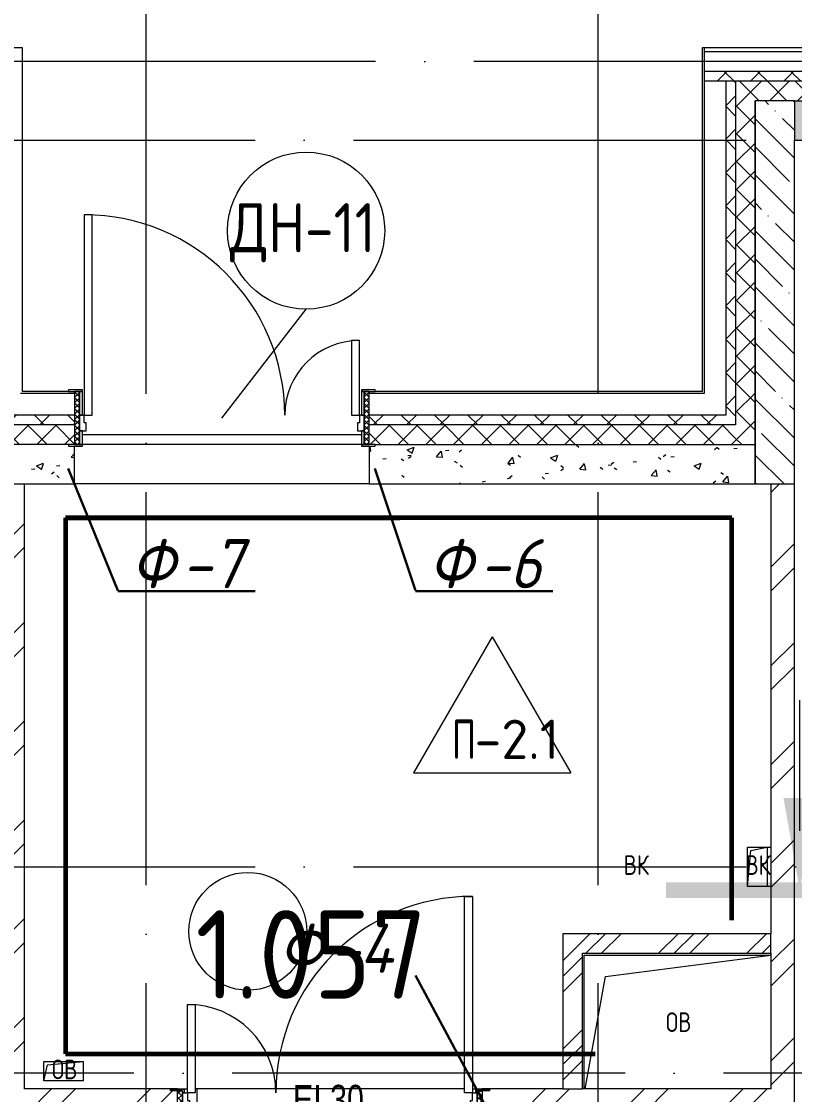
# Model space of a CAD drawing. Header units: millimetres. Extents: x -592259 to 288321, y -552984 to 293768.
# Drawn here: x 130553 to 134488, y 53516 to 58979 of the extents above; entities that cross this region are included whole.
import ezdxf

# ---------------------------------------------------------------- set-up
doc = ezdxf.new("R2010")
doc.units = ezdxf.units.MM
doc.linetypes.add('ADSK_Линия сетки', pattern=[2500, 2000, -250, 0, -250])
doc.linetypes.add('ADSK_Скрыто', pattern=[600, 300, -300])
for name, color, linetype, lineweight in [('2)Фархверки', 40, 'Continuous', 30), ('4.1) Штук. 3 вып', 6, 'Continuous', 60), ('4.1.1) Штук.  швы3 вып.', 6, 'Continuous', 60), ('A-AREA-____-IDEN', 250, 'Continuous', 9), ('A-DETL-GENF-OTLN', 250, 'Continuous', 5), ('A-DOOR-____-IDEN', 250, 'Continuous', 9), ('A-DOOR-____-MCUT', 250, 'Continuous', 5), ('A-DOOR-____-OTLN', 250, 'Continuous', 5), ('A-DOOR-FRAM-MCUT', 250, 'Continuous', 5), ('A-DOOR-FRAM-OTLN', 250, 'Continuous', 5), ('A-FLOR-____-IDEN', 250, 'Continuous', 9), ('A-FLOR-____-OTLN', 250, 'Continuous', 9), ('A-GLAZ-____-OTLN', 250, 'Continuous', 5), ('A-WALL-____-MCUT', 250, 'Continuous', 13), ('A-WALL-____-PATT', 250, 'Continuous', 13), ('A-WALL-FNSH-MCUT', 250, 'Continuous', 13), ('G-____-____-SYMB', 250, 'ADSK_Скрыто', 9), ('I-WALL-____-OTLN', 250, 'Continuous', 9), ('S-GRID-____-OTLN', 250, 'Continuous', 9)]:
    doc.layers.add(name, color=color, linetype=linetype, lineweight=lineweight)
doc.styles.add('Arial Narrow', font='ARIALN.TTF', dxfattribs={"width": 0.9, "height": 150})
doc.styles.add('GOST Common_1', font='', dxfattribs={"width": 0.9, "height": 250})
doc.styles.add('ISOCPEUR', font='isocpeur.ttf', dxfattribs={"width": 0.8, "height": 100})
doc.styles.add('ISOCPEUR_1', font='isocpeur.ttf', dxfattribs={"width": 0.9, "height": 250})
doc.styles.add('ISOCPEUR_2', font='isocpeur.ttf', dxfattribs={"height": 160})
doc.styles.add('ISOCPEUR_I', font='isocpeui.ttf', dxfattribs={"width": 0.9, "height": 12.5})
doc.styles.get('GOST Common_1').set_extended_font_data('GOST Common')
pattern_1 = [(45, (12287.9, -0.0006), (-251.4472, 251.4472), []), (45, (12287.9, 381), (-251.4472, 251.4472), [])]
pattern_2 = [(50, (12287.9, -0.0006), (364.3679, -31.8783), [38.1, -419.1]), (355, (12287.9, -0.0006), (-70.48585, 382.1133), [30.48, -335.28]), (100.451, (12318.28, -2.66), (293.885, 350.2334), [32.38, -356.18]), (46.184, (12287.9, 101.6), (542.1585, -84.0858), [57.15, -628.65]), (96.636, (12333.1, 94.6), (474.8049, 494.8554), [48.57, -534.27]), (351.184, (12287.9, 101.6), (474.8102, 494.85), [45.72, -502.92]), (21, (12338.7, 76.2), (303.22847, -204.53046), [38.1, -419.1]), (326, (12338.7, 76.2), (123.6039, 368.376), [30.48, -335.28]), (71.451, (12364, 59.16), (426.8341, 163.8427), [32.38, -356.18]), (37.5, (12287.91, -0.0006), (6.17665, 169.11015), [16.764, -314.452, 16.764, -323.596, -336.55]), (37.5, (12287.91, -0.0006), (6.17665, 169.11015), [-671.576, 16.764, -319.786]), (7.5, (12287.91, -0.0006), (133.63888, 200.3615), [16.764, -177.292, 16.764, -306.832, -128.27]), (7.5, (12287.91, -0.0006), (133.63888, 200.3615), [-517.652, 16.764, -111.506]), (327.5, (12174.63, -0.0006), (271.18182, -11.45836), [16.764, -110.236, 16.764, -379.476, -525.78]), (327.5, (12174.63, -0.0006), (271.18182, -11.45836), [-523.24, 16.764, -509.016]), (317.5, (12123.83, -0.0006), (296.2585, 50.85285), [16.764, -148.336, 16.764, -246.38, -373.38]), (317.5, (12123.83, -0.0006), (296.2585, 50.85285), [-428.244, 16.764, -356.616])]
pattern_3 = [(45, (12287.91, -0.0006), (-70.71068, 70.71068), []), (135, (12287.91, -0.0006), (-70.71068, -70.71068), [])]
pattern_4 = [(135, (12287.91, -0.0006), (-84.85281, -84.85281), []), (225, (12287.91, -0.0006), (84.85281, -84.85281), [])]
pattern_5 = [(45, (12287.9, -0.0006), (-224.5064, 224.5064), []), (45, (12367.3, -0.0006), (0, 449.0128), []), (45, (12208.54, -0.0006), (0, 449.0128), [])]

# ---------------------------------------------------------------- blocks, each defined once
blk = doc.blocks.new('Разрез - Номер вида сзади_3_5 мм-32550532-АР1_Кладочный план 1 этажа С2и3')
at = {"layer": 'G-____-____-SYMB', "linetype": 'Continuous'}
for points in [[(9.798, 0.404), (9.798, -0.394), (-0.333, -0.394), (-0.333, 0.404)], [(2.176, -4.675), (3, 0), (3.824, -4.675)]]:
    blk.add_hatch(color=256, dxfattribs=at).paths.add_polyline_path(points)
at = {"layer": 'G-____-____-SYMB', "linetype": 'Continuous', "lineweight": 20}
blk.add_line((3, -3), (3, -9.663), dxfattribs=at)
blk = doc.blocks.new('Дверь_СКБ_2Ст_Наружная - Д-22л_1550х2100-36490986-АР1_Маркировочный план 1 этажа С2и3')
at = {"layer": 'A-DOOR-____-OTLN'}
h = blk.add_hatch(dxfattribs=at)
h.set_pattern_fill('FP_38', color=256, style=0, pattern_type=2)
h.set_pattern_definition([(225, (1526.41, -124.685), (-14.14214, 14.14214), []), (135, (1526.41, -124.685), (14.14214, 14.14214), [])])
h.paths.add_polyline_path([(769.5, 50), (769.5, -50), (794.5, -50), (794.5, 50)])
at = {"layer": 'A-DOOR-FRAM-OTLN'}
h = blk.add_hatch(dxfattribs=at)
h.set_pattern_fill('FP_39', color=256, style=0, pattern_type=2)
h.set_pattern_definition([(315, (-596.384, -124.685), (-14.1421, -14.1421), []), (225, (-596.384, -124.685), (-14.1421, 14.1421), [])])
h.paths.add_polyline_path([(-755.5, 50), (-755.5, -50), (-730.5, -50), (-730.5, 50)])
at = {"layer": 'A-DOOR-____-MCUT'}
for p, q in [((-705.5, -40), (-665.5, -40)), ((-705.5, -1040), (-705.5, -40)), ((-665.5, -40), (-665.5, -1040)), ((704.5, -40), (744.5, -40)), ((704.5, -490), (704.5, -40)), ((744.5, -40), (744.5, -490)), ((744.5, -490), (704.5, -490)), ((-665.5, -1040), (-705.5, -1040))]:
    blk.add_line(p, q, dxfattribs=at)
at = {"layer": 'A-DOOR-____-OTLN'}
for p, q in [((-792.5, 58), (-722.5, 58)), ((-792.5, 50), (-792.5, 58)), ((-722.5, 58), (-722.5, 40)), ((761.5, 58), (831.5, 58)), ((761.5, 40), (761.5, 58)), ((831.5, 58), (831.5, 50)), ((-730.5, 50), (-792.5, 50)), ((-730.5, 40), (-730.5, 50)), ((-722.5, 40), (-730.5, 40)), ((769.5, 40), (761.5, 40)), ((769.5, 50), (769.5, 40)), ((831.5, 50), (769.5, 50)), ((-792.5, -58), (-792.5, -50)), ((-792.5, -50), (-730.5, -50)), ((-730.5, -40), (-722.5, -40)), ((-730.5, -50), (-730.5, -40)), ((-722.5, -40), (-722.5, -58)), ((761.5, -40), (769.5, -40)), ((761.5, -58), (761.5, -40)), ((769.5, -40), (769.5, -50)), ((769.5, -50), (831.5, -50)), ((831.5, -50), (831.5, -58)), ((-722.5, -58), (-792.5, -58)), ((831.5, -58), (761.5, -58))]:
    blk.add_line(p, q, dxfattribs=at)
for centre, radius, start, end in [((-705.5, -40), 1000, 270, 360), ((744.5, -40), 450, 180, 270)]:
    blk.add_arc(centre, radius, start, end, dxfattribs=at)
at = {"layer": 'A-DOOR-FRAM-MCUT'}
for p, q in [((-755.5, 50), (-730.5, 50)), ((-755.5, -50), (-755.5, 50)), ((-730.5, 50), (-730.5, -50)), ((-730.5, 40), (-695.5, 40)), ((-730.5, -40), (-730.5, 40)), ((-695.5, 40), (-695.5, 0)), ((734.5, 40), (769.5, 40)), ((734.5, 0), (734.5, 40)), ((769.5, -50), (769.5, 50)), ((769.5, 50), (794.5, 50)), ((769.5, 40), (769.5, -40)), ((794.5, 50), (794.5, -50)), ((-730.5, -50), (-755.5, -50)), ((-705.5, -40), (-730.5, -40)), ((-705.5, 0), (-705.5, -40)), ((-695.5, 0), (-705.5, 0)), ((744.5, 0), (734.5, 0)), ((744.5, -40), (744.5, 0)), ((769.5, -40), (744.5, -40)), ((794.5, -50), (769.5, -50))]:
    blk.add_line(p, q, dxfattribs=at)
blk = doc.blocks.new('Дверь_СКБ_2Ст_Внутренняя - СОШ_Д_Дв_1550x3400_ДН-11-41799291-АР1_Маркировочный план 1 этажа С2и3')
at = {"layer": 'A-DOOR-____-OTLN'}
h = blk.add_hatch(dxfattribs=at)
h.set_pattern_fill('FP_54', color=256, style=0, pattern_type=2)
h.set_pattern_definition([(135, (1551.41, 199.685), (-14.14214, -14.14214), []), (225, (1551.41, 199.685), (14.14214, -14.14214), [])])
h.paths.add_polyline_path([(762.5, -135), (762.5, 135), (737.5, 135), (737.5, -135)])
at = {"layer": 'A-DOOR-FRAM-OTLN'}
h = blk.add_hatch(dxfattribs=at)
h.set_pattern_fill('FP_55', color=256, style=0, pattern_type=2)
h.set_pattern_definition([(45, (-571.384, 199.685), (-14.1421, 14.1421), []), (135, (-571.384, 199.685), (-14.1421, -14.1421), [])])
h.paths.add_polyline_path([(-737.5, -135), (-712.5, -135), (-712.5, 135), (-737.5, 135), (-737.5, -85)])
at = {"layer": 'A-DOOR-____-MCUT'}
for p, q in [((-687.5, 1035), (-687.5, 15)), ((-647.5, 1035), (-687.5, 1035)), ((-647.5, 15), (-647.5, 1035)), ((712.5, 395), (672.5, 395)), ((672.5, 395), (672.5, 15)), ((712.5, 15), (712.5, 395)), ((-687.5, 15), (-647.5, 15)), ((672.5, 15), (712.5, 15))]:
    blk.add_line(p, q, dxfattribs=at)
at = {"layer": 'A-DOOR-____-OTLN'}
for centre, radius, start, end in [((-687.5, 15), 1020, 0, 90), ((712.5, 15), 380, 90, 180)]:
    blk.add_arc(centre, radius, start, end, dxfattribs=at)
at = {"layer": 'A-DOOR-FRAM-MCUT'}
for p, q in [((-697.5, 143), (-767.5, 143)), ((-767.5, 143), (-767.5, 135)), ((-767.5, 135), (-697.5, 135)), ((-712.5, 135), (-737.5, 135)), ((-737.5, 135), (-737.5, -135)), ((-712.5, -135), (-712.5, 135)), ((-697.5, 135), (-712.5, 135)), ((-712.5, 135), (-712.5, 15)), ((-697.5, 135), (-697.5, 143)), ((-697.5, 15), (-697.5, 135)), ((792.5, 143), (722.5, 143)), ((722.5, 143), (722.5, 135)), ((737.5, 135), (722.5, 135)), ((722.5, 135), (722.5, 15)), ((722.5, 135), (792.5, 135)), ((762.5, 135), (737.5, 135)), ((737.5, 135), (737.5, -135)), ((737.5, 15), (737.5, 135)), ((762.5, -135), (762.5, 135)), ((792.5, 135), (792.5, 143)), ((-687.5, 15), (-712.5, 15)), ((-712.5, 15), (-712.5, -65)), ((-712.5, 15), (-697.5, 15)), ((-687.5, -25), (-687.5, 15)), ((712.5, 15), (712.5, -25)), ((737.5, 15), (712.5, 15)), ((722.5, 15), (737.5, 15)), ((737.5, -65), (737.5, 15)), ((-677.5, -25), (-687.5, -25)), ((-677.5, -65), (-677.5, -25)), ((712.5, -25), (702.5, -25)), ((702.5, -25), (702.5, -65)), ((-712.5, -65), (-677.5, -65)), ((-697.5, -65), (-712.5, -65)), ((-712.5, -65), (-712.5, -135)), ((-697.5, -135), (-697.5, -65)), ((702.5, -65), (737.5, -65)), ((737.5, -65), (722.5, -65)), ((722.5, -65), (722.5, -135)), ((737.5, -135), (737.5, -65)), ((-697.5, -135), (-767.5, -135)), ((-767.5, -135), (-767.5, -143)), ((-767.5, -143), (-697.5, -143)), ((-737.5, -135), (-712.5, -135)), ((-712.5, -135), (-697.5, -135)), ((-697.5, -143), (-697.5, -135)), ((722.5, -135), (737.5, -135)), ((792.5, -135), (722.5, -135)), ((722.5, -135), (722.5, -143)), ((722.5, -143), (792.5, -143)), ((737.5, -135), (762.5, -135)), ((792.5, -143), (792.5, -135))]:
    blk.add_line(p, q, dxfattribs=at)
blk = doc.blocks.new('_Wn_-As_OpeningMEP_floor__Rectangular - _Wn_-As_OpeningMEP_floor__Rectangular-34847230-АР1_Маркировочный план 1 этажа С2и3')
at = {"layer": 'A-DETL-GENF-OTLN', "lineweight": 5}
for p, q in [((-50, -50), (-32.3, 132.3)), ((-32.3, 132.3), (50, 150))]:
    blk.add_line(p, q, dxfattribs=at)
blk = doc.blocks.new('_Wn_-As_OpeningMEP_floor__Rectangular - _Wn_-As_OpeningMEP_floor__Rectangular-34859775-АР1_Маркировочный план 1 этажа С2и3')
at = {"layer": 'A-DETL-GENF-OTLN', "lineweight": 5}
for p, q in [((-367.2, 292.2), (475, 400)), ((-471.5, -280.5), (-367.2, 292.2))]:
    blk.add_line(p, q, dxfattribs=at)
blk = doc.blocks.new('_Wn_-As_OpeningMEP_floor__Rectangular - _Wn_-As_OpeningMEP_floor__Rectangular-V78-АР1_Маркировочный план 1 этажа С2и3')
at = {"layer": 'A-DETL-GENF-OTLN', "lineweight": 5}
for p, q in [((-100, 0), (-82.3, 82.3)), ((-82.3, 82.3), (100, 100))]:
    blk.add_line(p, q, dxfattribs=at)
blk = doc.blocks.new('AAR_СКБ_Марка_Помещения_мал - Номер-28977439-АР1_Маркировочный план 1 этажа С2и3')
at = {"layer": 'A-AREA-____-IDEN'}
blk.add_circle((-0.028, 0), 3, dxfattribs=at)
blk = doc.blocks.new('AAR_СКБ_Марка_Перекрытия - Марка пола-17325028-АР1_Маркировочный план 1 этажа С2и3')
at = {"layer": 'A-FLOR-____-IDEN'}
for p, q in [((0, 6.932), (-4.002, 0)), ((0, 6.932), (4.002, 0)), ((-4.002, 0), (4.002, 0))]:
    blk.add_line(p, q, dxfattribs=at)
blk = doc.blocks.new('ADSK_Марка_Дверь - Типоразмер_ADSK_Марка-30565456-АР1_Маркировочный план 1 этажа С2и3')
at = {"layer": 'A-DOOR-____-IDEN'}
blk.add_circle((0, 0), 4, dxfattribs=at)

msp = doc.modelspace()

# ---------------------------------------------------------------- hatches: boundary and pattern name
at = {"layer": 'A-WALL-____-PATT', "lineweight": 15, "true_color": 0x000000}
h = msp.add_hatch(dxfattribs=at)
h.set_pattern_fill('FP_53', color=18, style=0, pattern_type=2)
h.set_pattern_definition(pattern_4)
h.paths.add_polyline_path([(148637.8919, 58675), (148637.8919, 58725), (146767.9138, 58725), (146767.9138, 58675), (148630.7491, 58675)])
h.paths.add_polyline_path([(144667.9138, 58675), (145867.9138, 58675), (145867.9138, 58725), (144667.9138, 58725)])
h.paths.add_polyline_path([(142557.8919, 58675), (143767.9138, 58675), (143767.9138, 58725), (142557.8919, 58725), (142557.8919, 58682.1249)])
h.paths.add_polyline_path([(141657.8919, 58675), (141657.8919, 58725), (140437.9138, 58725), (140437.9138, 58675), (141257.8919, 58675)])
h.paths.add_polyline_path([(139537.9138, 58675), (139537.9138, 58725), (138637.9138, 58725), (138637.9138, 58675), (139233.1138, 58675)])
h.paths.add_polyline_path([(136637.8919, 58675), (137437.9138, 58675), (137437.9138, 58725), (136237.9138, 58725), (136237.9138, 58675)])
h.paths.add_polyline_path([(134187.9839, 58675), (135037.9138, 58675), (135037.9138, 58725), (134027.9839, 58725), (134027.9839, 58675), (134137.9839, 58675)])
h = msp.add_hatch(dxfattribs=at)
h.set_pattern_fill('FP_53', color=18, style=0, pattern_type=2)
h.set_pattern_definition(pattern_4)
h.paths.add_polyline_path([(134137.9839, 56925), (134187.9839, 56925), (134187.9839, 58675), (134137.9839, 58675), (134137.9839, 56975)])
h = msp.add_hatch(dxfattribs=at)
h.set_pattern_fill('FP_52', color=18, style=0, pattern_type=2)
h.set_pattern_definition(pattern_3)
h.paths.add_polyline_path([(134271.0157, 56825), (134287.9134, 56825.0706), (134287.9839, 58675), (134187.9839, 58675), (134187.9839, 56825)])
h = msp.add_hatch(dxfattribs=at)
h.set_pattern_fill('FP_52', color=18, style=0, pattern_type=2)
h.set_pattern_definition(pattern_3)
h.paths.add_polyline_path([(134287.9839, 58575), (135037.9138, 58575), (135037.9138, 58675), (134287.9839, 58675), (134287.9839, 58610.9323)])
h.paths.add_polyline_path([(136437.9134, 58575), (137437.9138, 58575), (137437.9138, 58675), (136237.9138, 58675), (136237.9138, 58575), (136267.9138, 58575)])
h.paths.add_polyline_path([(140437.9138, 58575), (141657.8919, 58575), (141657.8919, 58675), (140437.9138, 58675), (140437.9138, 58610.9323)])
h.paths.add_polyline_path([(139537.9138, 58575), (139537.9138, 58675), (138637.9138, 58675), (138637.9138, 58575), (139366.3468, 58575)])
h.paths.add_polyline_path([(146767.9138, 58575), (148687.8919, 58575), (148687.8919, 58675), (146767.9138, 58675), (146767.9138, 58610.9323)])
h.paths.add_polyline_path([(145867.8931, 58575), (145867.9138, 58575.0104), (145867.9138, 58675), (144667.9138, 58675), (144667.9138, 58575), (145467.8919, 58575)])
h.paths.add_polyline_path([(142679.8294, 58575), (143767.9138, 58575), (143767.9138, 58675), (142557.8919, 58675), (142557.8919, 58575), (142572.9138, 58575)])
h = msp.add_hatch(dxfattribs=at)
h.set_pattern_fill('FP_1', color=18, style=0, pattern_type=2)
h.set_pattern_definition([(135, (12287.91, -0.0006), (-142.5612, -142.5612), []), (135, (12430.48, -0.0006), (-142.5612, -142.5612), [252.016, -50.403, 3.353, -47.05])])
h.paths.add_polyline_path([(134287.9839, 56625.0006), (134487.9134, 56625.0006), (134487.9134, 58575), (134287.9134, 58575), (134287.9188, 56625.0483)])
h = msp.add_hatch(dxfattribs=at)
h.set_pattern_fill('FP_3', color=18, style=0, pattern_type=2)
h.set_pattern_definition(pattern_2)
h.paths.add_polyline_path([(135037.9138, 58375), (135037.9138, 58567), (135007.9138, 58567), (135007.9138, 58575), (134487.9134, 58575), (134487.9134, 58375)])
h.paths.add_polyline_path([(140997.9963, 58375), (141257.8919, 58375), (141257.8919, 58575), (140437.9138, 58575), (140437.9138, 58375)])
h.paths.add_polyline_path([(146767.9138, 58375), (148787.9138, 58375), (148787.9138, 58575), (146767.9138, 58575), (146767.9138, 58447.956)])
h.paths.add_polyline_path([(143047.0641, 58375), (143767.9138, 58375), (143767.9138, 58575), (142557.8919, 58575), (142557.8919, 58375), (143022.9138, 58375)])
h.paths.add_polyline_path([(137212.0074, 58375), (137437.9138, 58375), (137437.9138, 58567), (137407.9138, 58567), (137407.9138, 58575), (136637.8919, 58575), (136637.8919, 58375), (136640.3919, 58375)])
h.paths.add_polyline_path([(139537.9138, 58375), (139537.9138, 58575), (138667.9138, 58575), (138667.9138, 58567), (138637.9138, 58567), (138637.9138, 58375), (139366.3468, 58375)])
h.paths.add_polyline_path([(145467.8919, 58375), (145467.8896, 58574.9994), (144667.9138, 58575), (144667.9138, 58375), (145413.7404, 58375)])
h = msp.add_hatch(dxfattribs=at)
h.set_pattern_fill('FP_53', color=18, style=0, pattern_type=2)
h.set_pattern_definition(pattern_4)
h.paths.add_polyline_path([(134136.5134, 56925), (134137.9839, 56925), (134137.9839, 56975), (132322.9138, 56975), (132322.9138, 56925), (134027.9839, 56925)])
h.paths.add_polyline_path([(130387.9144, 56925), (130822.9138, 56925), (130822.9138, 56975), (130387.9144, 56975)])
h = msp.add_hatch(dxfattribs=at)
h.set_pattern_fill('FP_52', color=18, style=0, pattern_type=2)
h.set_pattern_definition(pattern_3)
h.paths.add_polyline_path([(134017.9839, 56825), (134187.9839, 56825), (134187.9839, 56925), (132322.9138, 56925), (132322.9138, 56825), (133111.1409, 56825)])
h.paths.add_polyline_path([(130718.9688, 56825), (130822.9138, 56825), (130822.9138, 56925), (130287.9144, 56925), (130287.9144, 56825), (130377.2299, 56825)])
h = msp.add_hatch(dxfattribs=at)
h.set_pattern_fill('FP_3', color=18, style=0, pattern_type=2)
h.set_pattern_definition(pattern_2)
h.paths.add_polyline_path([(130333.3319, 56625), (130822.9138, 56625), (130822.9138, 56817), (130792.9138, 56817), (130792.9138, 56825), (130287.9144, 56825), (130287.9144, 56625)])
h.paths.add_polyline_path([(133578.358, 56625), (134287.9134, 56625.0523), (134287.9134, 56825), (132352.9138, 56825), (132352.9138, 56817), (132322.9138, 56817), (132322.9138, 56625), (133307.9134, 56625)])
h = msp.add_hatch(dxfattribs=at)
h.set_pattern_fill('FP_4', color=18, style=0, pattern_type=2)
h.set_pattern_definition(pattern_1)
h.paths.add_polyline_path([(130495.9061, 53425), (130567.9134, 53425), (130567.9134, 56625), (130447.9134, 56625), (130447.9134, 53425), (130482.603, 53425)])
h = msp.add_hatch(dxfattribs=at)
h.set_pattern_fill('FP_4', color=18, style=0, pattern_type=2)
h.set_pattern_definition(pattern_1)
h.paths.add_polyline_path([(134478.0964, 53425), (134487.9134, 53425), (134487.9134, 56625.0006), (134367.9134, 56625.0006), (134367.9134, 53425), (134413.4502, 53425)])
h = msp.add_hatch(dxfattribs=at)
h.set_pattern_fill('FP_5', color=18, style=0, pattern_type=2)
h.set_pattern_definition(pattern_5)
h.paths.add_polyline_path([(133407.9134, 53545), (133407.9134, 54334.9994), (133307.9134, 54334.9994), (133307.9134, 53545)])
h = msp.add_hatch(dxfattribs=at)
h.set_pattern_fill('FP_5', color=18, style=0, pattern_type=2)
h.set_pattern_definition(pattern_5)
h.paths.add_polyline_path([(134367.9134, 54234.9994), (134367.9134, 54334.9994), (133407.9134, 54334.9994), (133407.9134, 54234.9994), (134367.3683, 54234.9994)])
h = msp.add_hatch(dxfattribs=at)
h.set_pattern_fill('FP_4', color=18, style=0, pattern_type=2)
h.set_pattern_definition(pattern_1)
h.paths.add_polyline_path([(134367.9134, 53425), (134367.9134, 53545), (132897.9134, 53545), (132897.9134, 53543), (132934.9134, 53543), (132934.9134, 53535), (132897.9134, 53535), (132897.9134, 53435), (132934.9134, 53435), (132934.9134, 53427), (132897.9134, 53427), (132897.9134, 53425), (134320.2278, 53425)])
h.paths.add_polyline_path([(130890.7581, 53425), (131347.9134, 53425), (131347.9134, 53427), (131310.9134, 53427), (131310.9134, 53435), (131347.9134, 53435), (131347.9134, 53535), (131310.9134, 53535), (131310.9134, 53543), (131347.9134, 53543), (131347.9134, 53545), (130567.9134, 53545), (130567.9134, 53425), (130867.4417, 53425)])

# ---------------------------------------------------------------- linework, layer by layer
at = {"layer": '2)Фархверки'}
for p, q in [((130791.28, 56702.5406), (131042.9127, 56081.8087)), ((132351.2112, 56702.4809), (132558.2388, 56081.3087)), ((131742.9127, 56078.6649), (131042.9127, 56078.6649)), ((133258.2388, 56078.6649), (132558.2388, 56078.6649)), ((132919.9661, 53448.9648), (132558.2388, 54122.8339))]:
    msp.add_line(p, q, dxfattribs=at)
at = {"layer": '4.1) Штук. 3 вып'}
for p, q in [((134169.5251, 56452.6069), (130776.9116, 56452.6069)), ((130776.9116, 56452.6069), (130776.9116, 53722.7651)), ((134169.5251, 54403.8218), (134169.5251, 56452.6069)), ((130776.9116, 53722.7651), (133208.3651, 53722.7651))]:
    msp.add_line(p, q, dxfattribs=at)
at = {"layer": '4.1.1) Штук.  швы3 вып.'}
for points in [[(130776.9116, 56452.6069), (132479.5539, 56452.6069)], [(130968.444, 53722.7651), (133472.3222, 53722.7651)]]:
    msp.add_lwpolyline(points, dxfattribs=at)
at = {"layer": 'A-DOOR-____-IDEN', "color": 18, "true_color": 0x000000}
msp.add_line((131572.9138, 56960), (132001.9798, 57514.0217), dxfattribs=at)
at = {"layer": 'A-FLOR-____-OTLN', "color": 18, "lineweight": 5, "true_color": 0x000000}
for p, q in [((132282.9138, 56875), (130862.9138, 56875)), ((132282.9138, 56825), (130862.9138, 56825)), ((134247.9185, 54575.4333), (134247.9185, 54775.4333)), ((134247.9185, 54775.4333), (134367.9134, 54775.4333)), ((134347.9185, 54775.4333), (134347.9185, 54575.4333)), ((134367.9134, 54575.4333), (134247.9185, 54575.4333)), ((133417.8919, 53545), (133417.8919, 54225.4601)), ((133417.8919, 54225.4601), (134367.9134, 54225.4601)), ((130667.4417, 53684.9994), (130867.4417, 53684.9994)), ((130667.4417, 53584.9994), (130667.4417, 53684.9994)), ((130867.4417, 53684.9994), (130867.4417, 53584.9994)), ((130867.4417, 53584.9994), (130667.4417, 53584.9994)), ((132807.9134, 53545), (131437.9134, 53545)), ((132847.9134, 53545), (132897.9134, 53545))]:
    msp.add_line(p, q, dxfattribs=at)
at = {"layer": 'A-WALL-____-MCUT', "color": 18, "lineweight": 15, "true_color": 0x000000}
for p, q in [((134027.9839, 58845), (134027.9839, 58725)), ((135037.9138, 58825), (134027.9839, 58825)), ((134027.9839, 58725), (134027.9839, 58675)), ((135037.9138, 58725), (134027.9839, 58725)), ((134027.9839, 58675), (134027.9839, 57085)), ((135037.9138, 58675), (134027.9839, 58675)), ((134137.9839, 58675), (134137.9839, 56975)), ((134187.9839, 58675), (134187.9839, 56925)), ((134487.9134, 58575), (134287.9134, 58575)), ((134287.9134, 58575), (134287.9134, 56625.0006)), ((134287.9839, 56825), (134287.9839, 58575)), ((134487.9134, 58575), (135007.9138, 58575)), ((134487.9134, 58575), (134487.9134, 58375)), ((134487.9134, 56625.0006), (134487.9134, 58375)), ((134487.9134, 58375), (135037.9138, 58375)), ((130822.9138, 57085), (130547.9144, 57085)), ((134027.9839, 57085), (132322.9138, 57085)), ((130822.9138, 56975), (130437.9144, 56975)), ((134137.9839, 56975), (132322.9138, 56975)), ((130822.9138, 56925), (130387.9144, 56925)), ((134187.9839, 56925), (132322.9138, 56925)), ((130792.9138, 56825), (130287.9144, 56825)), ((132352.9138, 56825), (134287.9839, 56825)), ((134287.9839, 56625), (134287.9839, 56825)), ((130822.9138, 56625), (130822.9138, 56817)), ((132322.9138, 56817), (132322.9138, 56625)), ((130287.9144, 56625), (130822.9138, 56625)), ((130567.9134, 53545), (130567.9134, 56625)), ((132322.9138, 56625), (134287.9839, 56625)), ((134287.9134, 56625.0006), (134367.9134, 56625.0006)), ((134367.9134, 56625.0006), (134487.9134, 56625.0006)), ((134367.9134, 56625.0006), (134367.9134, 54334.9994)), ((134487.9134, 53425), (134487.9134, 56625.0006)), ((133307.9134, 54334.9994), (133307.9134, 53545)), ((134367.9134, 54334.9994), (133307.9134, 54334.9994)), ((134367.9134, 54234.9994), (134367.9134, 54334.9994)), ((133407.9134, 53545), (133407.9134, 54234.9994)), ((133407.9134, 54234.9994), (134367.9134, 54234.9994)), ((134367.9134, 54234.9994), (134367.9134, 53545)), ((131347.9134, 53545), (130567.9134, 53545)), ((131347.9134, 53543), (131347.9134, 53545)), ((133307.9134, 53545), (132897.9134, 53545)), ((132897.9134, 53545), (132897.9134, 53543)), ((133307.9134, 53545), (133407.9134, 53545)), ((134367.9134, 53545), (133407.9134, 53545))]:
    msp.add_line(p, q, dxfattribs=at)
at = {"layer": 'A-WALL-FNSH-MCUT', "lineweight": 15}
for p, q in [((130557.9144, 58845), (129537.9138, 58845)), ((130557.9144, 57095), (130557.9144, 58845)), ((134017.9839, 58845), (134017.9839, 57095)), ((135007.9138, 58845), (134017.9839, 58845)), ((130792.9138, 57095), (130557.9144, 57095)), ((134017.9839, 57095), (132352.9138, 57095))]:
    msp.add_line(p, q, dxfattribs=at)
at = {"layer": 'I-WALL-____-OTLN', "color": 18, "lineweight": 15, "true_color": 0x000000}
for p, q in [((132322.9138, 56625), (130822.9138, 56625)), ((131347.9134, 53545), (131397.9134, 53545)), ((131447.9134, 53425), (131447.9134, 53545))]:
    msp.add_line(p, q, dxfattribs=at)
at = {"layer": 'S-GRID-____-OTLN', "color": 18, "linetype": 'ADSK_Линия сетки', "true_color": 0x000000}
for p, q in [((131187.9138, -2919.5356), (131187.9138, 61063.6538)), ((133487.9138, -2919.5356), (133487.9138, 61063.6538)), ((167356.8279, 58775), (111607.9138, 58775)), ((77240.3519, 58375), (168626.8279, 58375)), ((77240.3519, 54675), (168626.8279, 54675)), ((168626.8279, 53625), (111607.9138, 53625))]:
    msp.add_line(p, q, dxfattribs=at)

# ---------------------------------------------------------------- block references
at = {"layer": 'A-AREA-____-IDEN', "color": 18, "true_color": 0x000000, "xscale": 99.99999999999993, "yscale": 99.99999999999993, "zscale": 99.99999999999993}
msp.add_blockref('AAR_СКБ_Марка_Помещения_мал - Номер-28977439-АР1_Маркировочный план 1 этажа С2и3', (131707.8805, 54346.7266), dxfattribs=at)
at = {"layer": 'A-DOOR-____-IDEN', "color": 18, "true_color": 0x000000, "xscale": 99.99999999999993, "yscale": 99.99999999999993, "zscale": 99.99999999999993}
msp.add_blockref('ADSK_Марка_Дверь - Типоразмер_ADSK_Марка-30565456-АР1_Маркировочный план 1 этажа С2и3', (132001.9798, 57914.0217), dxfattribs=at)
at = {"layer": 'A-DOOR-____-OTLN', "color": 18, "true_color": 0x000000}
msp.add_blockref('Дверь_СКБ_2Ст_Внутренняя - СОШ_Д_Дв_1550x3400_ДН-11-41799291-АР1_Маркировочный план 1 этажа С2и3', (131560.4138, 56960), dxfattribs=at)
at = {"layer": 'A-DOOR-____-OTLN', "color": 18, "true_color": 0x000000, "rotation": 180}
msp.add_blockref('Дверь_СКБ_2Ст_Наружная - Д-22л_1550х2100-36490986-АР1_Маркировочный план 1 этажа С2и3', (132142.4134, 53485), dxfattribs=at)
at = {"layer": 'A-FLOR-____-IDEN', "color": 18, "true_color": 0x000000, "xscale": 99.99999999999993, "yscale": 99.99999999999993, "zscale": 99.99999999999993}
msp.add_blockref('AAR_СКБ_Марка_Перекрытия - Марка пола-17325028-АР1_Маркировочный план 1 этажа С2и3', (132948.8146, 55153.1705), dxfattribs=at)
at = {"layer": 'A-GLAZ-____-OTLN', "color": 18, "true_color": 0x000000}
for name, p in [('_Wn_-As_OpeningMEP_floor__Rectangular - _Wn_-As_OpeningMEP_floor__Rectangular-34847230-АР1_Маркировочный план 1 этажа С2и3', (134297.9185, 54625.4333)), ('_Wn_-As_OpeningMEP_floor__Rectangular - _Wn_-As_OpeningMEP_floor__Rectangular-34859775-АР1_Маркировочный план 1 этажа С2и3', (133892.9026, 53825.4601)), ('_Wn_-As_OpeningMEP_floor__Rectangular - _Wn_-As_OpeningMEP_floor__Rectangular-V78-АР1_Маркировочный план 1 этажа С2и3', (130767.4417, 53584.9994))]:
    msp.add_blockref(name, p, dxfattribs=at)
at = {"layer": 'G-____-____-SYMB', "linetype": 'Continuous', "xscale": 99.99999999999993, "yscale": 99.99999999999993, "zscale": 99.99999999999993, "rotation": 180}
msp.add_blockref('Разрез - Номер вида сзади_3_5 мм-32550532-АР1_Кладочный план 1 этажа С2и3', (134814.2544, 54557.7702), dxfattribs=at)

# ---------------------------------------------------------------- texts
at = {"layer": '2)Фархверки', "attachment_point": 1}
for s, insert, char_height, width, style in [('\\fISOCPEUR|b0|i1|c204|p34|;Ф', (131109.8109, 56343.8003), 250, 312.658125, 'ISOCPEUR_I'), ('-7', (131367.7797, 56343.8003), 250, 448.945, 'ISOCPEUR_I'), ('\\fISOCPEUR|b0|i1|c204|p34|;Ф', (132625.1371, 56343.8003), 250, 312.658125, 'ISOCPEUR_I'), ('-6', (132883.1058, 56343.8003), 250, 448.945, 'ISOCPEUR_I'), ('ВК', (133618.3791, 54734.3887), 100, 160.3375, 'ISOCPEUR'), ('ВК', (134237.9396, 54734.3887), 100, 160.3375, 'ISOCPEUR'), ('\\fISOCPEUR|b0|i1|c204|p34|;Ф', (131862.3406, 54385.3255), 250, 312.658125, 'ISOCPEUR_I'), ('-4', (132120.3094, 54385.3255), 250, 472.995625, 'ISOCPEUR_I'), ('ОВ', (133832.9237, 53934.4155), 100, 160.3375, 'ISOCPEUR'), ('ОВ', (130707.4627, 53693.9549), 100, 160.3375, 'ISOCPEUR')]:
    msp.add_mtext(s, dxfattribs=dict(at, insert=insert, char_height=char_height, width=width, style=style))
at = {"layer": 'A-AREA-____-IDEN', "color": 18, "true_color": 0x000000, "insert": (131438.3802, 54454.2121), "char_height": 450, "width": 609.2825, "attachment_point": 1, "style": 'ISOCPEUR_1'}
msp.add_mtext('1.057', dxfattribs=at)
at = {"layer": 'A-DOOR-____-IDEN', "color": 18, "true_color": 0x000000, "attachment_point": 1}
for s, insert, char_height, width, style in [('ДН', (131614.5224, 58054.4723), 250, 461.772, 'GOST Common_1'), ('-11', (131995.5224, 58054.4723), 250, 468.987187, 'GOST Common_1'), ('EI 30', (131934.806, 53565.1485), 150, 447.341625, 'Arial Narrow')]:
    msp.add_mtext(s, dxfattribs=dict(at, insert=insert, char_height=char_height, width=width, style=style))
at = {"layer": 'A-FLOR-____-IDEN', "color": 18, "true_color": 0x000000, "char_height": 200, "attachment_point": 1, "style": 'ISOCPEUR_2'}
for s, insert, width in [('\\fISOCPEUR|b0|i0|c204|p34|;\\W.7;П', (132743.5797, 55424.5563), 140.295312), ('-2.1', (132859.3349, 55424.5563), 381.60325)]:
    msp.add_mtext(s, dxfattribs=dict(at, insert=insert, width=width))

doc.saveas('drawing.dxf')
